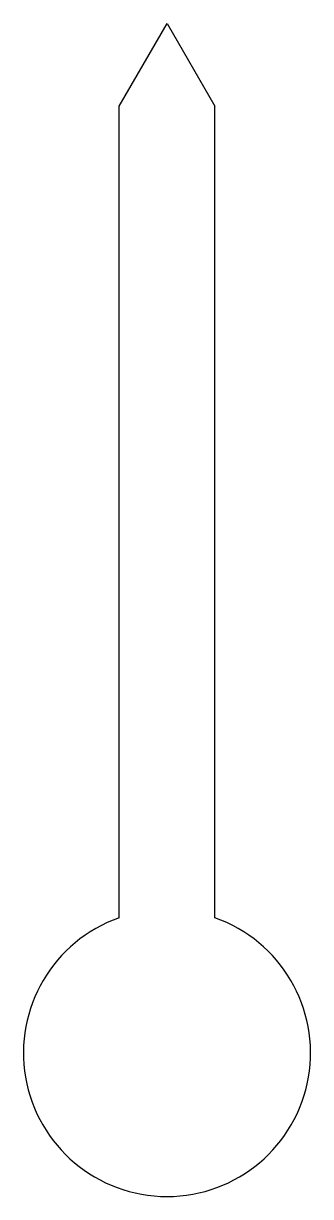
# Model space of a CAD drawing. Header units: millimetres. Extents: x 59.2 to 83.2, y 24.3 to 122.4.
import ezdxf

# ---------------------------------------------------------------- set-up
doc = ezdxf.new("R2010")
doc.units = ezdxf.units.MM

msp = doc.modelspace()

# ---------------------------------------------------------------- linework, layer by layer
for p, q in [((67.173, 47.587), (67.173, 115.439)), ((75.173, 47.587), (75.173, 115.439))]:
    msp.add_line(p, q)
msp.add_lwpolyline([(67.173, 115.439), (71.173, 122.367), (75.173, 115.439)])
msp.add_arc((71.173, 36.274), 12, 109.47122, 70.52878)

doc.saveas('drawing.dxf')
